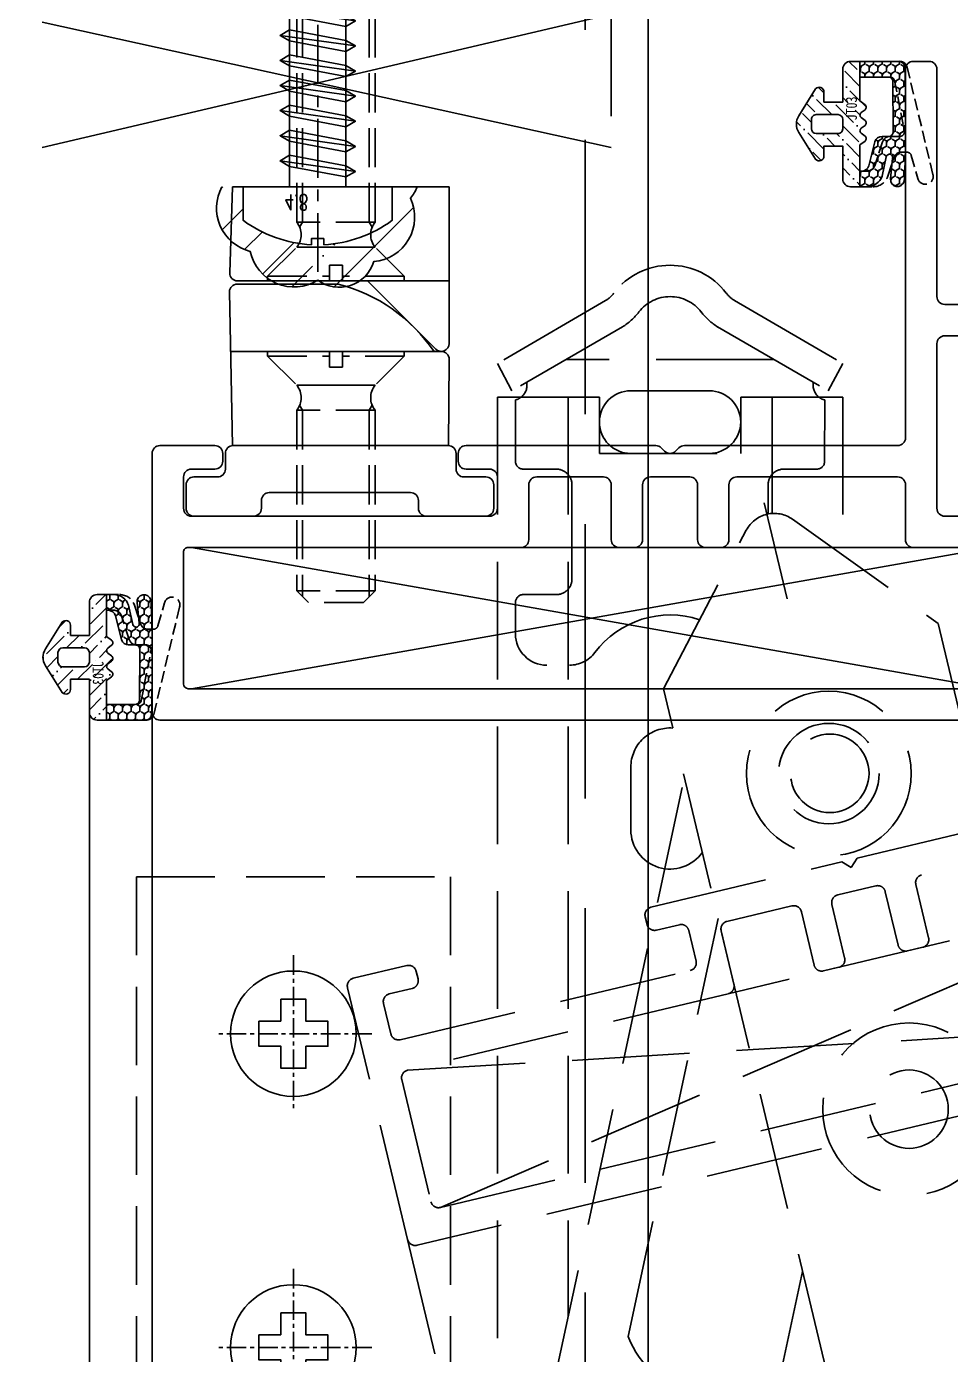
# Model space of a CAD drawing. Extents: x 220580 to 2027826, y -309201 to 71987.
# Drawn here: x 344722.7 to 344781.6, y -163018.8 to -162934.1 of the extents above; entities that cross this region are included whole.
import ezdxf
from ezdxf.enums import TextEntityAlignment as Align
from ezdxf.xclip import XClip

# ---------------------------------------------------------------- set-up
doc = ezdxf.new("R2010")
doc.units = 0
doc.linetypes.add('CENTER', pattern=[2, 1.25, -0.25, 0.25, -0.25])
doc.linetypes.add('ZN-DASH', pattern=[0.35, 0.25, -0.1])
for name, color, linetype in [('!ZN1-填充-8', 8, 'Continuous'), ('!ZN1-文字-7', 7, 'Continuous'), ('!ZN3-不锈钢板幕墙-7', 7, 'Continuous'), ('!ZN4-辅助材料-1', 1, 'Continuous'), ('!ZN4-配件-11', 11, 'Continuous'), ('!ZN5-钢材投影-40', 40, 'Continuous'), ('!ZN5-铝材投影-112', 112, 'Continuous'), ('!ZN5-铝材断面-6', 6, 'Continuous'), ('!ZN6-虚线-8', 8, 'ZN-DASH'), ('C18', 4, 'CENTER'), ('DIM', 173, 'Continuous'), ('L18', 6, 'Continuous')]:
    doc.layers.add(name, color=color, linetype=linetype)
doc.styles.add('DHTEXT-1', font='ROMANS.shx', dxfattribs={"width": 0.7, "bigfont": 'CHINESE.shx'})
doc.styles.add('黑体', font='simhei.ttf', dxfattribs={"height": 12})
doc.dimstyles.new('ZN200', dxfattribs={"dimscale": 200, "dimtxt": 2.5, "dimasz": 1.5, "dimexe": 1, "dimexo": 2, "dimgap": 0.9, "dimtad": 1, "dimdec": 0, "dimdsep": 46, "dimtxsty": 'DHTEXT-1', "dimblk": 'ARCHTICK', "dimcen": 2.5, "dimclrd": 173, "dimclre": 173, "dimclrt": 7, "dimazin": 2, "dimtfac": 1, "dimtdec": 0, "dimtix": 1, "dimtmove": 2, "dimatfit": 3, "dimfxl": 0, "dimtolj": 1, "dimtzin": 0, "dimarcsym": 0})

# ---------------------------------------------------------------- blocks, each defined once
blk = doc.blocks.new('JT03')
at = {"layer": '!ZN1-填充-8', "ltscale": 15}
h = blk.add_hatch(dxfattribs=at)
h.set_pattern_fill('ANSI36', color=256, scale=0.4, style=0)
h.set_pattern_definition([(45, (34118.90511561088, 42239.53565028665), (0.3367596045400935, 1.234785216647009), [1.5875, -0.3175, 0, -0.3175])])
edge = h.paths.add_edge_path(flags=16)
edge.add_line((0.2999951756937662, -2.999954370156047), (-0.300004824239295, -2.999954370156047))
edge.add_arc((-0.3000048242422053, -2.699954370156047), 0.2999999999999998, 179.9999999994442, 270.0000000005558, ccw=False)
edge.add_line((-0.6000048242422054, -2.699954370153137), (-0.6000048242422054, -1.299954370129853))
edge.add_arc((-0.300004824239295, -1.299954370129853), 0.3000000000029104, 90, 180, ccw=False)
edge.add_line((-0.300004824239295, -0.9999543701269431), (0.2999951756937662, -0.9999543701269431))
edge.add_arc((0.2999951756937662, -1.299954370129853), 0.3000000000029104, 0, 90, ccw=False)
edge.add_line((0.5999951756966766, -1.299954370129853), (0.5999951756966766, -2.699954370153137))
edge.add_arc((0.2999951756937662, -2.699954370153137), 0.3000000000029104, -90, 0, ccw=False)
edge = h.paths.add_edge_path()
edge.add_line((1.399995175699587, -2.999264446921643), (1.399995175699587, -1.799954370151681))
edge.add_line((1.399995175699587, -1.799954370151681), (2.04434166498686, -1.799954370129853))
edge.add_arc((2.044341664987047, -1.499954370126448), 0.3000000000034055, 269.9999999999642, 408.5979371994025)
edge.add_line((2.242743326256459, -1.274928192076914), (0.5323052098465269, -0.1996644949467736))
edge.add_arc((8.712875198464916e-05, -1.046271791250547), 0.9999999999993707, 57.84455550804667, 122.1554454890828)
edge.add_line((-0.5321309670762275, -0.1996645042090677), (-2.242569000045478, -1.274928192076914))
edge.add_arc((-2.044167338776066, -1.499954370126448), 0.3000000000034055, 131.4020628005975, 270.0000000000358)
edge.add_line((-2.044167338775878, -1.799954370129853), (-1.400004824245116, -1.799954370151681))
edge.add_line((-1.400004824245116, -1.799954370151681), (-1.400004824245116, -2.999451563887305))
edge.add_line((-1.400004824245116, -2.999451563887305), (-3.500004824260941, -2.999451563861385))
edge.add_arc((-3.500004824271855, -3.499451563863204), 0.500000000001819, 89.99999999874936, 180)
edge.add_line((-4.000004824273674, -3.499451563863204), (-4.000004824275493, -4.099444401094388))
edge.add_line((-4.000004824275493, -4.099444401094388), (-1.325334727973313, -4.099436824434179))
edge.add_line((-1.325334727973313, -4.099436824434179), (-1.085334727982627, -4.419436824441163))
edge.add_arc((-0.9253347279818627, -4.29943682442422), 0.2000000000107775, 216.8698976495959, 323.1301023530095)
edge.add_line((-0.7653347279756417, -4.419436824433888), (-0.5853347279826266, -4.179436824428649))
edge.add_arc((-0.4253347279791342, -4.29943682443718), 0.2000000000079126, 36.86989764719891, 143.1301023528011, ccw=False)
edge.add_line((-0.2653347279756417, -4.179436824428649), (-0.08533472798262665, -4.419436824441163))
edge.add_arc((0.07466527201813733, -4.29943682442422), 0.2000000000107775, 216.8698976495959, 323.1301023530095)
edge.add_line((0.2346652720243583, -4.419436824433888), (0.4146652720319253, -4.179436824435925))
edge.add_arc((0.5746652720299608, -4.299436824428994), 0.1999999999942702, 36.86989764719891, 143.1301023554066, ccw=False)
edge.add_line((0.7346652720225393, -4.179436824428649), (0.9146652720319253, -4.419436824426612))
edge.add_arc((1.07466527203087, -4.299436824431496), 0.1999999999962256, 216.869897644906, 323.1301023524884)
edge.add_line((1.234665272024358, -4.419436824433888), (1.474665272029597, -4.099436824434179))
edge.add_line((1.474665272029597, -4.099436824434179), (4.000017958420358, -4.099436366741884))
edge.add_line((4.000017958420358, -4.099436366741884), (4.000038966527427, -3.500201293729333))
edge.add_arc((3.500038966833257, -3.50018376462674), 0.5000000000014394, 359.9979913128051, 449.9635298762817)
edge.add_line((3.500357228680514, -3.000183865915915), (1.399995175699587, -2.999264446921643))
at = {"layer": '!ZN1-填充-8', "ltscale": 20}
h = blk.add_hatch(dxfattribs=at)
h.set_pattern_fill('HONEY', color=256, scale=0.2, style=0)
h.set_pattern_definition([(0, (0, 0), (0.4762500000000001, 0.274963), [0.3175, -0.635]), (120, (0, 0), (-0.4762499431007806, 0.2749630985523391), [0.3174999999999999, -0.6349999999999999]), (59.99999999999999, (0, 0), (5.689921946938626e-08, 0.5499260985523389), [-0.635, 0.3175])])
edge = h.paths.add_edge_path()
edge.add_arc((-0.5963505353627268, 44.97626796424624), 51.98203045442362, 266.615067057962, 270.6573202624171, ccw=False)
edge.add_arc((-3.54432294529569, -6.485604109923442), 0.4462571278293612, 83.50559456254439, 254.2346151704494, ccw=False)
edge.add_line((-3.493848498522766, -6.042210656699922), (-2.174927118764799, -6.178575695668769))
edge.add_arc((-2.130285758898594, -5.977485442805289), 0.2059857781678201, 257.4835097219211, 437.4835097219211)
edge.add_line((-2.08564439903239, -5.776395189941809), (-3.31734290534132, -5.502962263761219))
edge.add_arc((-3.000004824272181, -4.554649792946507), 0.9999999999996739, 180.0000000000398, 251.4979805381106, ccw=False)
edge.add_line((-4.000004824271855, -4.554649792947203), (-4.000004824273674, -4.099444401093933))
edge.add_line((-4.000004824273674, -4.099444401093933), (-3.000004824275493, -4.0994405116694))
edge.add_line((-3.000004824275493, -4.0994405116694), (-3.000004824274129, -4.192701531246712))
edge.add_arc((-2.500004824274428, -4.192701531244685), 0.4999999999997002, 180.0000000002323, 251.7991104477941)
edge.add_line((-2.656179657961729, -4.667685132353654), (-1.132274853538092, -5.042175939679964))
edge.add_arc((-1.288449687225301, -5.517159540788867), 0.4999999999996079, -3.5925040720030665e-11, 71.79911044780181, ccw=False)
edge.add_line((-0.7884496872256932, -5.51715954078918), (-0.7884496872256932, -5.920797158658843))
edge.add_arc((-0.4879443157585776, -5.920885388721941), 0.3005053844195361, 179.9831776381508, 270.3594660694304)
edge.add_line((-0.4860589974741742, -6.221384859004502), (2.781375974409002, -6.201937363889556))
edge.add_arc((2.699924770739973, -5.913206171565373), 0.3000000000001297, 285.7537839569326, 359.9972102712353)
edge.add_line((2.999924770384496, -5.913220778551022), (3.000017959605884, -4.099387676790684))
edge.add_line((3.000017959605884, -4.099387676790684), (4.000017958420358, -4.099436366741884))
edge.add_line((4.000017958420358, -4.099436366741884), (3.999895286850915, -6.51878143435988))
edge.add_arc((3.605436260523599, -6.563283013601247), 0.3969613507711676, -85.63524248337609, 6.436706839375574, ccw=False)
edge.add_arc((0.5239799397639211, 101.7419749174712), 108.745596035836, 269.7234774292143, 271.639696238487, ccw=False)
at = {"layer": '!ZN4-辅助材料-1'}
blk.add_lwpolyline([(1.399995175699587, -2.999264446921643), (1.399995175699587, -1.799954370151681), (2.04434166498686, -1.799954370129853, 0.6911292322205898), (2.242743326256459, -1.274928192076914), (0.5323052098465269, -0.1996644949467736, 0.2882140078519263), (-0.5321309670762275, -0.1996645042090677), (-2.242569000045478, -1.274928192076914, 0.6911292322205898), (-2.044167338775878, -1.799954370129853), (-1.400004824245116, -1.799954370151681), (-1.400004824245116, -2.999451563887305), (-3.500004824260941, -2.999451563861385, 0.4142135623794883), (-4.000004824273674, -3.499451563863204), (-4.000004824275493, -4.099444401094388), (-1.325334727973313, -4.099436824434179), (-1.085334727982627, -4.419436824441163, 0.4999999999732836), (-0.7653347279756417, -4.419436824433888), (-0.5853347279826266, -4.179436824428649, -0.4999999999852208), (-0.2653347279756417, -4.179436824428649), (-0.08533472798262665, -4.419436824441163, 0.4999999999732836), (0.2346652720243583, -4.419436824433888), (0.4146652720319253, -4.179436824435925, -0.4999999999994316), (0.7346652720225393, -4.179436824428649), (0.9146652720319253, -4.419436824426612, 0.499999999996021), (1.234665272024358, -4.419436824433888), (1.474665272029597, -4.099436824434179), (4.000017958420358, -4.099436366741884), (4.000038966527427, -3.500201293729333, 0.4140374081675587), (3.500357228680514, -3.000183865915915)], format="xyb", close=True, dxfattribs=at)
at = {"layer": '!ZN4-辅助材料-1', "color": 1}
blk.add_lwpolyline([(0.2999951756937662, -2.999954370156047), (-0.300004824239295, -2.999954370156047, -0.4142135623787779), (-0.6000048242422054, -2.699954370153137), (-0.6000048242422054, -1.299954370129853, -0.414213562373095), (-0.300004824239295, -0.9999543701269431), (0.2999951756937662, -0.9999543701269431, -0.414213562373095), (0.5999951756966766, -1.299954370129853), (0.5999951756966766, -2.699954370153137, -0.414213562373095)], format="xyb", close=True, dxfattribs=at)
at = {"layer": '!ZN4-辅助材料-1'}
blk.add_lwpolyline([(-4.824270035896916e-06, -7.002341693549397, -0.01763948608011617), (-3.665570504726929, -6.915074077989289, -0.9222001808408384), (-3.493848498522766, -6.042210656699922), (-2.174927118764799, -6.178575695668769, 0.9999999999999999), (-2.08564439903239, -5.776395189941809), (-3.31734290534132, -5.502962263761219, -0.3224996872189054), (-4.000004824271855, -4.554649792947203), (-4.000004824273674, -4.099444401093933), (-3.000004824275493, -4.0994405116694), (-3.000004824274129, -4.192701531246712, 0.3239508864512514), (-2.656179657961729, -4.667685132353654), (-1.132274853538092, -5.042175939679964, -0.3239508864525815), (-0.7884496872256932, -5.51715954078918), (-0.7884496872256932, -5.920797158658843, 0.4161384412140452), (-0.4860589974741742, -6.221384859004502), (2.781375974409002, -6.201937363889556, 0.3357767992092071), (2.999924770384496, -5.913220778551022), (3.000017959605884, -4.099387676790684), (4.000017958420358, -4.099436366741884), (3.999895286850915, -6.51878143435988, -0.4248453687652656), (3.635647293558577, -6.959093078517526, -0.00836127669270023), (-0.0008492064064284932, -7.002354643000899)], format="xyb", dxfattribs=at)
at = {"layer": '!ZN6-虚线-8', "color": 8, "linetype": 'ZN-DASH', "ltscale": 3}
blk.add_lwpolyline([(-4.000004824273674, -4.099444401093933), (-4.000004824271855, -4.928079976642039, 0.3224996872189054), (-3.31734290534132, -5.87639244745651), (-2.132274853538092, -6.266043385860485, -0.3239508864522677), (-1.788449687225693, -6.7410269869697), (-1.788449687225693, -7.082006550920141, -0.3357903441525757), (-2.006998483556799, -7.370737743244263), (-3.477576157872591, -7.785588389264831, 0.9999999999999999), (-3.206072145642338, -8.748025697011599), (3.635647293558577, -7.100073925711513, 0.3357767992093377), (3.999895286850915, -6.618879616813956), (4.000017958420358, -4.099436366741884), (3.000017959605884, -4.099387676790684), (2.999924770384496, -6.013318961005098, -0.335776799209296), (2.781375974409002, -6.302035546343177), (-0.4069984835564355, -6.919376998942425, -0.497240947095468), (-0.7884496872256932, -6.630645806618304), (-0.7884496872256932, -6.01715954078918, 0.3239508864523259), (-1.132274853538092, -5.542175939679964), (-2.656179657961729, -5.041115316048945, -0.3239508864514145), (-3.000004824274129, -4.566131714941548), (-3.000004824275493, -4.0994405116694)], format="xyb", close=True, dxfattribs=at)
at = {"layer": 'Defpoints', "ltscale": 15, "style": '黑体', "width": 0.8}
blk.add_text('JT03', height=0.7000000000000001, dxfattribs=at).set_placement((0.9937921799121787, -3.903452419290261), align=Align.CENTER)
blk = doc.blocks.new('agfagag')
at = {"layer": '!ZN1-填充-8'}
h = blk.add_hatch(dxfattribs=at)
h.set_pattern_fill('ANSI35', color=256, scale=0.5, style=0)
h.set_pattern_definition([(45, (-6042.4205764873, -2512.878509421433), (-2.245064030267288, 2.245064030267288), []), (45, (-6040.175511487301, -2512.878509421433), (-2.245064030267288, 2.245064030267288), [3.96875, -0.79375, 0, -0.79375])])
edge = h.paths.add_edge_path()
edge.add_line((0, 4), (1.723473906848085, 4))
edge.add_arc((-3.400001475358295, -1.178705133497715e-09), 6.500000000115727, 16.450848086118526, 37.97987245723698, ccw=False)
edge.add_arc((-3.400001517769851, -4.933099262416363e-09), 6.500000041854314, 3.528123362120823, 16.450848011986977, ccw=False)
edge.add_line((3.08767915718272, 0.4000000000014552), (2.699998523861723, 0.4000000000014552))
edge.add_line((2.699998523861723, 0.4000000000014552), (2.699998523858085, -0.4000000000014552))
edge.add_line((2.699998523858085, -0.4000000000014552), (3.08767915718272, -0.4000000000014552))
edge.add_arc((-3.403163279956061, 0.001198152604047209), 6.50322962084346, 322.0289494475875, 356.4630547662293, ccw=False)
edge.add_arc((0.9776278297686076, -15.40747009191546), 11.43182663744642, 86.25919732119867, 93.74080267878314)
edge.add_line((0.2317817527000443, -4), (0, -4))
edge.add_line((0, -4), (0, -5.283469881062047))
edge.add_arc((-0.8847731528403529, -3.078339749954466), 2.376009769993717, 291.8623337183548, 308.9643464677101)
edge.add_arc((1.608241268062557, -2.769938477991673), 2.376009769980043, 245.1396822974292, 355.13968219788)
edge.add_arc((3.42926941123369, -1.139857119131193), 1.911176463624298, 286.6136751061881, 396.613675006749)
edge.add_arc((2.946428530638514, 1.256008782533172), 2.376009769999459, 328.0876679155417, 438.0876678147883)
edge.add_arc((1.13410278036099, 2.995464910782175), 2.376009769980591, 14.26300364545761, 118.5101230242918)
edge.add_line((0, 5.083342615689617), (0, 4))
at = {"layer": '!ZN4-辅助材料-1'}
blk.add_lwpolyline([(0, -5.283469881062047, 0.07476042426448741), (0.6093489269660495, -4.925776254342054, 0.52056705), (3.975707419427636, -2.971250298738596, 0.52056705), (4.96332326396805, 0, 0.5205670500000817), (3.436872093549027, 3.580850183301663, 0.4890680533235596), (0, 5.083342615689617, 0.4890680533235596)], format="xyb", dxfattribs=at)
blk = doc.blocks.new('g1')
at = {"layer": '!ZN4-辅助材料-1', "linetype": 'ZN-DASH', "ltscale": 30}
for points in [[(9.000000000006366, -39.77683105414326), (9.00000000000091, -52.35889894354477, -0.6267890062732794), (-8.999999999996362, -52.35889894354113), (-8.99999999999909, -2.190592333419772)], [(5.000000000008185, -31.42433356066977), (5.000000000006366, -37.81662479036095, -0.5366750419288487), (-4.999999999991815, -37.81662479036095), (-4.999999999996362, -10.54308982693328)]]:
    blk.add_lwpolyline(points, format="xyb", dxfattribs=at)
for centre in [(0, 0), (-9.094947017729282e-13, -48.00000000000364)]:
    blk.add_circle(centre, 2.5, dxfattribs=at)
blk = doc.blocks.new('g4')
at = {"layer": '!ZN4-辅助材料-1', "linetype": 'ZN-DASH', "ltscale": 30}
blk.add_lwpolyline([(-54.66778628298562, 190.1994255855607), (-49.38326437486103, 200.3203973724412, -0.4557262555327023), (-46.44696974374529, 201.0215098077642), (-37.15995785961059, 194.3798494752737), (9.766250060383754, -2.149502211719664, -0.6267890062731079), (-7.741578362976725, -6.329926101450837)], format="xyb", close=True, dxfattribs=at)
for centre, radius in [((-44.12669661366817, 184.8048555800597), 5.249999999999999), ((-44.12669661366817, 184.8048555800597), 3.200000000000727), ((-39.01728963734786, 163.4063986181427), 5.499999999999999), ((-39.0172896373515, 163.4063986181463), 2.5)]:
    blk.add_circle(centre, radius, dxfattribs=at)
blk = doc.blocks.new('g 5')
at = {"layer": '!ZN4-辅助材料-1', "linetype": 'ZN-DASH', "ltscale": 30}
for p, q in [((-1.609945747379243, 7.743810965286684), (-8.497306697685417, 3.736348861784791)), ((6.612786627880268, 7.743341050001618), (13.49900454477392, 3.736759979070484)), ((-0.540435227449052, 6.06347929540425), (-7.581445287061797, 1.99699977246928)), ((5.526066536625876, 6.069961286488251), (12.58392263681526, 1.997030864575208)), ((-8.497306697685417, 3.736348861784791), (-7.581431999802589, 1.997007446418138)), ((9.112539080921124, 3.999998986295395), (-4.110039583491016, 3.999998986295395)), ((13.49900454477392, 3.736759979070484), (12.583678618048, 1.996602085353516)), ((5, 2), (0, 2)), ((-1.998769566427654, 1.596602085355698), (-8.498769566427654, 1.596602085355698)), ((-8.498769566427654, 1.596602085355698), (-8.498769566427654, -354.4033979146443)), ((-8.498769566427654, 1.596602085355698), (-3.998769566427654, 1.59660208535206)), ((-7.348769566426199, 1.409047823079163), (-7.348769566426199, -2.500145513764437)), ((-3.998769566427654, 1.596602085355698), (-3.998769566427654, -57.06025065932408)), ((-1.998769566427654, 1.59660208535206), (-3.998769566427654, 1.59660208535206)), ((-1.998769566427654, 1.59660208535206), (-1.998769566427654, -2)), ((13.50123043357235, 1.596602085355698), (7.001230433572346, 1.596602085355698)), ((8.974683968350291, 1.59660208535206), (7.001230433572346, 1.596602085355698)), ((7.001230433572346, 1.59660208535206), (7.001230433572346, -2)), ((13.50123043357235, 1.596602085355698), (9.001230433572346, 1.596602085355698)), ((9.001230433572346, -5.825394519335532), (9.001230433572346, 1.596602085355698)), ((12.35123043357089, 1.409047823079163), (12.34824136968018, -2.500145513764437)), ((13.50123043357235, 1.596602085355698), (13.50123043357235, -8.486956912180176)), ((-1.998769566427654, -2), (7.001230433572346, -2)), ((-4.751758630322001, -3.000145513764437), (-6.848769566426199, -3.000145513764437)), ((11.84824136968018, -3.000145513764437), (9.748241369677999, -3.000145513764437)), ((-3.751758630322001, -4.000145513764437), (-3.751758630322001, -10.00014551376444)), ((8.748241369677999, -4.000145513764437), (8.748241369677999, -5.858280915821524)), ((8.49601059051929, -5.157453888485179), (9.956033842190664, -11.27210571776595)), ((-4.751758630322001, -11.00014551376444), (-6.851758630320546, -11.00014551376444)), ((-7.348769566426199, -11.50014551376444), (-7.348769566426199, -13.50014730065595)), ((0.001230433572345646, -22.00339791464648), (0.001230433572345646, -26.00339791464648))]:
    blk.add_line(p, q, dxfattribs=at)
for centre, radius, start, end in [((2.501230433572346, 5.499998986295395), 4.5, 37.32162539998966, 142.6734514722733), ((-2.667521499959548, 9.441318999895884), 2, 301.9235930410838, 322.6734514722733), ((2.501230433572346, 5.499998986295395), 2.5, 37.32501454822278, 142.5379768224482), ((7.670321005101869, 9.440874861444172), 2, 217.3216253999897, 238.0778034854755), ((-2.594184212859545, 9.394677756008605), 3.913408754399042, 301.6546439531237, 322.6519497398873), ((7.66064875997472, 9.45352937484131), 4, 217.4620231772833, 238.0085328891623), ((-7.579261935938121, 2.343199674469361), 0.9621675601828258, 309.1084110537541, 11.92213136454687), ((12.58172280308281, 2.343199674469361), 0.9621675601828258, 168.1262212465809, 230.8915889462459), ((0, 0), 2, 90, 270), ((5, 0), 2, 270, 90), ((-7.579261935938121, 2.343199674469361), 0.9621675601828258, 283.8602972041109, 308.5845499750925), ((12.58172280308281, 2.343199674469361), 0.9621675601828258, 231.4305543056824, 256.1397027958891), ((-6.848769566426199, -2.500145513764437), 0.5, 180, 270), ((11.84824136968018, -2.500145513764437), 0.5, 270, 0), ((-4.751758630322001, -4.000145513764437), 1, 43.59139508105265, 90), ((-4.751758630322001, -4.000145513764437), 1, 0, 41.15003251430382), ((9.748241369677999, -4.000145513764437), 1, 138.5677291617979, 180), ((9.748241369677999, -4.000145513764437), 1, 90, 138.3321151038761), ((-4.751758630322001, -10.00014551376444), 1, 318.8499674856962, 0), ((-6.848769566426199, -11.50014551376444), 0.5, 90, 180), ((-4.751758630322001, -10.00014551376444), 1, 270, 318.633044528768), ((2.501230433572346, -18.30014730066614), 6, 71.7555800780871, 143.1301023540075), ((-5.348769566426199, -13.50014730065595), 2, 180, 270), ((-3.898769566421834, -13.50014730065595), 2, 270, 323.1301023540075), ((2.501230433572346, -22.00339791464648), 2.499999999999596, 86.1334599505933, 180), ((2.501230433572346, -26.00339791464648), 2.5, 180, 325.4114885679139)]:
    blk.add_arc(centre, radius, start, end, dxfattribs=at)
blk = doc.blocks.new('滑撑')
at = {"layer": '!ZN4-辅助材料-1', "linetype": 'ZN-DASH', "ltscale": 20}
for name, p in [('g 5', (-2.501230433572346, -9.999998986295395)), ('g4', (54.24117739382564, -217.2158247415982))]:
    blk.add_blockref(name, p, dxfattribs=at)
at = {"layer": '!ZN4-辅助材料-1', "linetype": 'ZN-DASH', "ltscale": 20, "rotation": 347.8396271349503}
blk.add_blockref('g1', (10.17610862883521, -32.39625399957185), dxfattribs=at)
blk = doc.blocks.new('LDMM4')
at = {"layer": 'C18'}
for p, q in [((0, 4.999999999999773), (0, -4.999999999999773)), ((4.999999999999829, 0), (-4.999999999999829, 0))]:
    blk.add_line(p, q, dxfattribs=at)
at = {"layer": 'L18'}
blk.add_lwpolyline([(-0.8000000000001251, 0.7999999999999545), (-0.8000000000001819, 2.199999999999591), (0.7999999999999545, 2.199999999999818), (0.7999999999998977, 0.7999999999999545), (2.199999999999875, 0.7999999999999545), (2.199999999999875, -0.7999999999997272), (0.799999999999784, -0.7999999999997272), (0.7999999999997272, -2.199999999999818), (-0.7999999999999545, -2.200000000000045), (-0.8000000000000114, -0.7999999999999545), (-2.199999999999875, -0.8000000000001819), (-2.199999999999875, 0.7999999999999545)], close=True, dxfattribs=at)
blk.add_circle((0, 0), 3.999999999999858, dxfattribs=at)
blk = doc.blocks.new('防脱落块')
at = {"layer": '!ZN4-辅助材料-1', "linetype": 'ZN-DASH', "ltscale": 20}
blk.add_lwpolyline([(-10, 0), (10, 0), (10, -40), (-10, -40)], close=True, dxfattribs=at)
for p in [(0, -10), (0, -30)]:
    blk.add_blockref('LDMM4', p, dxfattribs=at)
blk = doc.blocks.new('20201207132729修')
at = {"layer": '!ZN1-填充-8', "linetype": 'ZN-DASH', "ltscale": 30}
for p, q in [((-45.7084361405432, -38.93008683352309), (1.806854713737266, -18.33160603331271)), ((-3.056430187774822, -19.49283812661815), (-27.37285732499731, -25.29899922106051)), ((-47.79865390816121, -30.17617401216921), (3.897072481355281, -27.08551885467386)), ((-47.79170896297728, -40.96968835033113), (29.42426844891452, -364.3531870218067))]:
    blk.add_line(p, q, dxfattribs=at)
for points in [[(9.22485021877219, -27.86960072200236), (-47.18925726359885, -41.33989363108776, -0.414213562373095), (-47.79170896297728, -40.96968835031657), (-51.62377487028425, -24.92084817782961, -0.414213562373095), (-51.25356958953489, -24.31839647845118), (-47.8492701590003, -23.50553401326397, -0.414213562373095), (-47.24681845960731, -23.8757392940206), (-47.13069525029277, -24.36206778409905, -0.414213562373095), (-47.50090053107124, -24.96451948348476), (-48.95988600129203, -25.31288911142838, 0.414213562373095), (-49.33009128205595, -25.91534081081409), (-48.8655984447978, -27.86065477111333, 0.414213562373095), (-48.26314674540481, -28.23086005187724), (-29.78266412254015, -23.81817809800486, 0.4142135623730951), (-29.41245884179079, -23.21572639861188), (-29.87695167904894, -21.27041243831263, 0.414213562373095), (-30.47940337842738, -20.90020715754872), (-31.93838884866273, -21.24857678549233, -0.414213562373095), (-32.54084054804116, -20.87837150472842), (-32.6569637573557, -20.39204301464997, -0.414213562373095), (-32.28675847659179, -19.78959131525698), (-20.12655911360343, -16.88603660948502), (-19.52607648109552, -17.25671205461185), (-19.15389412899094, -16.65378827960012), (-5.538716003997251, -13.40282064866551)], [(-5.074196051748004, -15.34812813457756), (-15.04193753599247, -17.72817815091184, 0.414213562373095), (-15.41214281675639, -18.33062985029756), (-14.59928035156918, -21.73492928082487, -0.4142135623730951), (-14.96948563231854, -22.33738098021058), (-15.94214261247544, -22.56962739883966, -0.4142135623730951), (-16.54459431186842, -22.19942211807574), (-17.35745677705563, -18.79512268754843, 0.4142135623730951), (-17.95990847644862, -18.42491740678452), (-20.39151000291167, -19.00552368173157, 0.4142135623730951), (-20.76171528367558, -19.60797538111728), (-19.94885281848838, -23.01227481165188, -0.4142135623730951), (-20.31905809925229, -23.61472651104486), (-21.29171507939463, -23.84697292966666, -0.4142135623730951), (-21.89416677878762, -23.47676764890275), (-22.70702924397483, -20.07246821836816, 0.4142135623730951), (-23.30948094336782, -19.70226293760425), (-27.44530922867125, -20.6897963917545, 0.414213562373095), (-27.81551450943516, -21.29224809114021), (-27.00265204424795, -24.6965475216748, -0.4142135623730951), (-27.37285732499731, -25.29899922106051), (-47.79865390816121, -30.17617401217649, 0.414213562373095), (-48.16885918892513, -30.7786257115622), (-46.31088783992163, -38.55988155277373, 0.414213562373095), (-45.7084361405432, -38.93008683353764), (3.897072481355281, -27.08551885468114, 0.4142135623726375)]]:
    blk.add_lwpolyline(points, format="xyb", dxfattribs=at)
blk = doc.blocks.new('20210716093713')
at = {"layer": '!ZN1-填充-8', "linetype": 'ZN-DASH', "ltscale": 10}
for p, q in [((-2.753878308321873, 24.49999999999636), (-2.003878308321873, 25.24999999999636)), ((-2.379600427775586, 7.997766567008512), (-2.378878308314597, 24.87499999999272)), ((1.496121691685403, 25.24999999999272), (-2.003878308321873, 25.25)), ((2.246121691685403, 24.49999999999636), (1.496121691685403, 25.24999999999272)), ((1.870399572224414, 7.997766567008512), (1.871121691685403, 24.87499999999272)), ((-2.754600427775586, 7.997766567008512), (-2.753878308321873, 24.5)), ((2.246121691685403, 24.49999999999272), (-2.753878308321873, 24.5)), ((2.245399572224414, 7.997766567008512), (2.246121691685403, 24.5)), ((2.245399572224414, 7.997766567008512), (-2.754600427775586, 7.997766567008512)), ((-2.564539020961092, 7.67744352732916), (-2.379600427775586, 7.997766567008512)), ((2.055338165409921, 7.67744352732916), (1.870399572224414, 7.997766567008512)), ((-4.603655392071232, 4.544303797185421), (-2.751985852359212, 6.400127044515102)), ((-0.2521129013111931, 6.400127044515102), (-2.752112901311193, 6.400127044515102)), ((-0.2521129013111931, 6.400127044515102), (2.247887098688807, 6.400127044515102)), ((4.103583297059231, 4.544303797185421), (2.24776004972955, 6.400127044515102)), ((-0.6705262523537385, 4.25), (-0.6705262523537385, 5.25)), ((-0.6705262523537385, 5.25), (-0.2541897551200236, 5.25)), ((0.1663004497240763, 5.25), (-0.2500360475023626, 5.25)), ((0.1663004497240763, 4.25), (0.1663004497240763, 5.25)), ((-4.603655392071232, 4.544303797185421), (-0.6705262523537385, 4.544303797185421)), ((-4.603655392071232, 4.544303797185421), (-4.603655392071232, 4.25)), ((-4.603655392071232, 4.25), (-0.6705262523537385, 4.25)), ((4.103583297059231, 4.544303797185421), (0.1663004497240763, 4.544303797185421)), ((4.103583297059231, 4.25), (0.1663004497240763, 4.25)), ((4.103583297059231, 4.544303797185421), (4.103583297059231, 4.25)), ((-4.603655392073051, -0.249999999996362), (-0.6705262523555575, -0.249999999996362)), ((-4.603655392073051, -0.544303797181783), (-4.603655392073051, -0.249999999996362)), ((-4.603655392073051, -0.544303797181783), (-0.6705262523555575, -0.544303797181783)), ((-4.603655392073051, -0.544303797181783), (-2.751985852361031, -2.400127044511464)), ((-0.6705262523555575, -0.249999999996362), (-0.6705262523555575, -1.249999999996362)), ((0.1663004497222573, -0.249999999996362), (0.1663004497222573, -1.249999999996362)), ((4.103583297057412, -0.249999999996362), (0.1663004497222573, -0.249999999996362)), ((4.103583297057412, -0.544303797181783), (0.1663004497222573, -0.544303797181783)), ((4.103583297057412, -0.544303797181783), (2.247760049727731, -2.400127044511464)), ((4.103583297057412, -0.544303797181783), (4.103583297057412, -0.249999999996362)), ((-0.6705262523555575, -1.249999999996362), (-0.2541897551218426, -1.249999999996362)), ((0.1663004497222573, -1.249999999996362), (-0.2500360475041816, -1.249999999996362)), ((-0.2521129013130121, -2.400127044511464), (-2.752112901313012, -2.400127044511464)), ((-0.2521129013130121, -2.400127044511464), (2.247887098686988, -2.400127044511464)), ((-2.754600427777405, -3.997766567004874), (-2.753878308323692, -15.5)), ((2.245399572222595, -3.997766567004874), (-2.754600427777405, -3.997766567004874)), ((-2.564539020962911, -3.677443527325522), (-2.379600427777405, -3.997766567004874)), ((-2.379600427777405, -3.997766567004874), (-2.378878308316416, -15.87499999999272)), ((2.055338165408102, -3.677443527325522), (1.870399572222595, -3.997766567004874)), ((1.870399572222595, -3.997766567004874), (1.871121691683584, -15.87499999999272)), ((2.245399572222595, -3.997766567004874), (2.246121691683584, -15.5)), ((2.246121691683584, -15.49999999999272), (-2.753878308323692, -15.5)), ((-2.753878308323692, -15.49999999999636), (-2.003878308323692, -16.24999999999636)), ((2.246121691683584, -15.49999999999636), (1.496121691683584, -16.24999999999272)), ((1.496121691683584, -16.24999999999272), (-2.003878308323692, -16.25))]:
    blk.add_line(p, q, dxfattribs=at)
for centre, start, end in [((-3.737931766954716, 7.197766567009239), 320.8695435615312, 39.13045643846879), ((3.228730911403545, 7.197766567009239), 140.8695435615312, 219.1304564384688), ((-3.737931766956535, -3.197766567005601), 320.8695435615312, 39.13045643846879), ((3.228730911401726, -3.197766567005601), 140.8695435615312, 219.1304564384688)]:
    blk.add_arc(centre, 1.267651577765223, start, end, dxfattribs=at)
at = {"layer": '!ZN1-文字-7', "ltscale": 30}
for p, q in [((-7.021589643871266, 4.766657415115333), (-6.838811557707231, 10.25)), ((-6.838811557707231, 10.25), (6.961188442292041, 10.25)), ((6.961188442292041, 10.25), (6.961188442292041, 0.2571067811841203)), ((6.961188442292041, 4.25), (-6.521867190382181, 4.25)), ((6.107635051699617, -0.09644660940830363), (1.761188442289495, 4.25)), ((-6.838811557707231, -6.25), (-7.038811557707959, 3.549999999999272)), ((-6.538811557707959, 4.049999999999272), (-0.1139508416381432, 4.049999999999272)), ((-6.961260537300404, -0.25), (6.461188442292041, -0.25)), ((6.961188442292041, -0.75), (6.91118844229095, -6.25)), ((6.91118844229095, -6.25), (-6.838811557707231, -6.25))]:
    blk.add_line(p, q, dxfattribs=at)
for centre, radius, start, end in [((-6.521867190382181, 4.75), 0.5, 178.0908475671165, 270), ((-6.538811557707959, 3.549999999999272), 0.5, 90, 180), ((-2.721877030207907, -6.144779301892413), 10.52306058232619, 34.06805771996413, 75.65088216940207), ((6.461188442292041, 0.2571067811877583), 0.5, 225.0000000004422, 359.9999999995831), ((6.461188442292041, -0.75), 0.5, 0, 90)]:
    blk.add_arc(centre, radius, start, end, dxfattribs=at)
at = {"layer": '!ZN3-不锈钢板幕墙-7'}
blk.add_lwpolyline([(7.900000000006912, -8.250000000007276), (9.300000000001091, -8.250000000007276, -0.4142135623730784), (9.800000000001091, -8.750000000007276), (9.800000000001091, -10.25000000000728, -0.414213562373095), (9.300000000001091, -10.75000000000728), (5.500000000005457, -10.75000000000728, -0.414213562373095), (5.000000000005457, -10.25000000000728), (5.000000000005457, -9.750000000007276, 0.4142135623731091), (4.500000000005457, -9.250000000007276), (-4.499999999994543, -9.250000000007276, 0.414213562373095), (-4.999999999994543, -9.750000000007276), (-4.999999999994543, -10.25000000000728, -0.414213562373095), (-5.499999999994543, -10.75000000000728), (-9.299999999997453, -10.75000000000728, -0.414213562373095), (-9.799999999997453, -10.25000000000728), (-9.799999999997453, -8.750000000007276, -0.4142135623731616), (-9.299999999997453, -8.250000000007276), (-7.799999999997453, -8.250000000007276, 0.414213562373095), (-7.299999999997453, -7.750000000007276), (-7.299999999997453, -6.750000000007276, -0.414213562373095), (-6.799999999997453, -6.250000000007276), (6.900000000006912, -6.250000000007276, -0.414213562373095), (7.400000000006912, -6.750000000007276), (7.400000000006912, -7.750000000007276, 0.414213562373095)], format="xyb", close=True, dxfattribs=at)
blk = doc.blocks.new('中间锁块')
at = {"layer": '!ZN1-文字-7', "ltscale": 30}
blk.add_blockref('20210716093713', (-1.818989403545856e-12, 0), dxfattribs=at)
blk = doc.blocks.new('20250828095149', base_point=(-112732.7450166754, -32047.51196832285))
at = {"layer": '!ZN1-填充-8', "ltscale": 15}
for p, q in [((-112761.8450433724, -31998.51196684768), (-112710.8450406641, -32007.51196684768)), ((-112761.8450433724, -32007.51196684768), (-112710.8450406641, -31998.51196684768)), ((-112715.8450406649, -32007.51196684768), (-112740.8450433724, -32007.51196684768))]:
    blk.add_line(p, q, dxfattribs=at)
at = {"layer": '!ZN5-铝材断面-6'}
for points in [[(-112730.4308352485, -32014.01196684769), (-112716.8450685421, -32014.01196684769, -0.4142135623769576), (-112716.3450685421, -32014.5119668477), (-112716.3450685424, -32038.01199272434, 0.4142135623814862), (-112715.8450685424, -32038.51199272434), (-112714.8450406647, -32038.51199272434, 0.4142135623519174), (-112714.3450406647, -32038.01199272436), (-112714.3450406646, -32023.51194120114, -0.4142135623814862), (-112713.8450406646, -32023.01194120114), (-112710.8450406647, -32023.01194120114, -0.4142135623814862), (-112710.3450406647, -32023.51194120114), (-112710.3450406647, -32061.01196705156, 0.4142135623814862), (-112709.8450406647, -32061.51196705156), (-112708.8450406647, -32061.51196705156, 0.4142135623814862), (-112708.3450406647, -32061.01196705156), (-112708.3450406647, -31998.51196684768, -0.414213562370964), (-112707.3450406647, -31997.51196684768), (-112705.845041355, -31997.51196684768, 0.4142135623814862), (-112705.345041355, -31997.01196684768, 0.4142135623814862), (-112705.845041355, -31996.51196684768), (-112763.8450433724, -31996.51196684768, 0.4142135623814862), (-112764.3450433724, -31997.01196684768), (-112764.3450433724, -32013.51196684768, 0.4142135623814862), (-112763.8450433724, -32014.01196684768), (-112760.3450433724, -32014.01196684768, 0.4142135623814862), (-112759.8450433724, -32013.51196684768), (-112759.8450433724, -32013.01196684768, 0.4142135623814862), (-112760.3450433724, -32012.51196684768), (-112761.8450433724, -32012.51196684768, -0.4142135623814862), (-112762.3450433724, -32012.01196684768), (-112762.3450433724, -32010.01196684768, -0.4142135623814862), (-112761.8450433724, -32009.51196684768), (-112742.8450433724, -32009.51196684768, -0.4142135623814862), (-112742.3450433724, -32010.01196684768), (-112742.3450433724, -32012.01196684768, -0.4142135623814862), (-112742.8450433724, -32012.51196684768), (-112744.3450433724, -32012.51196684768, 0.4142135623814862), (-112744.8450433724, -32013.01196684768), (-112744.8450433724, -32013.51196684768, 0.4142135623814862), (-112744.3450433724, -32014.01196684768), (-112732.2592623714, -32014.01196684769, 0.1989123673731792), (-112731.9057089808, -32013.86552023829), (-112731.6986022005, -32013.65841345803, -0.4142135623791227), (-112730.9914954193, -32013.65841345803), (-112730.7843886391, -32013.86552023829, 0.1989123673731791)], [(-112735.5950406649, -32012.01196684768), (-112739.8450433724, -32012.01196684768, -0.4142135623733614), (-112740.3450433724, -32011.51196684768), (-112740.3450433724, -32008.01196684768, 0.4142135623733614), (-112740.8450433724, -32007.51196684768), (-112762.0450433724, -32007.51196684768, -0.4142135623735391), (-112762.3450433724, -32007.21196684768), (-112762.3450433724, -31998.81196684769, -0.4142135623735391), (-112762.0450433724, -31998.51196684768), (-112710.6450406641, -31998.51196684768, -0.4142135623735391), (-112710.3450406641, -31998.81196684768), (-112710.3450406641, -32007.21196684767, -0.414213562373539), (-112710.6450406641, -32007.51196684768), (-112715.8450406649, -32007.51196684768, 0.4142135623733614), (-112716.3450406649, -32008.01196684768), (-112716.3450406649, -32011.51196684769, -0.4142135623733614), (-112716.8450406649, -32012.01196684769), (-112727.0950406649, -32012.01196684769, -0.4142135623733614), (-112727.5950406649, -32011.51196684769), (-112727.5950406649, -32008.01196684768, 0.4142135623733614), (-112728.0950406649, -32007.51196684768), (-112729.0950406649, -32007.51196684768, 0.4142135623733614), (-112729.5950406649, -32008.01196684768), (-112729.5950406649, -32011.51196684769, -0.4142135623733614), (-112730.0950406649, -32012.01196684769), (-112732.5950406649, -32012.01196684768, -0.4142135623733614), (-112733.0950406649, -32011.51196684768), (-112733.0950406649, -32008.01196684768, 0.4142135623733614), (-112733.5950406649, -32007.51196684768), (-112734.5950406649, -32007.51196684768, 0.4142135623733614), (-112735.0950406649, -32008.01196684768), (-112735.0950406649, -32011.51196684768, -0.4142135623733614)], [(-112710.3450406641, -32010.01196684769), (-112710.3450406641, -32020.51194120098, -0.4142135623729509), (-112710.8450406641, -32021.01194120098), (-112713.8450406649, -32021.01194120098, -0.414213562373671), (-112714.3450406649, -32020.51194120098), (-112714.3450406649, -32010.01196684769, -0.414213562373095), (-112713.8450406649, -32009.51196684769), (-112710.8450406641, -32009.51196684769, -0.4142135623726824)]]:
    blk.add_lwpolyline(points, format="xyb", close=True, dxfattribs=at)
blk = doc.blocks.new('*U274')
at = {"linetype": 'ByBlock', "ltscale": 10}
for p, q in [((0, 1.789999867445902), (31.37876803610058, 1.790001182417058)), ((0.980701996714231, 2.400000000000388), (1.655298003285623, -2.399999999999794)), ((2.58070199671423, 2.400000071149289), (3.255298003285621, -2.399999928850893)), ((4.180701996714228, 2.40000014229819), (4.85529800328562, -2.399999857701992)), ((5.780701996714227, 2.400000213447091), (6.455298003285619, -2.399999786553091)), ((7.380701996714225, 2.400000284595991), (8.055298003285618, -2.399999715404191)), ((8.980701996714224, 2.400000355744892), (9.655298003285615, -2.39999964425529)), ((10.58070199671422, 2.400000426893793), (11.25529800328562, -2.399999573106389)), ((12.18070199671422, 2.400000498042694), (12.85529800328561, -2.399999501957488)), ((13.78070199671422, 2.400000569191595), (14.45529800328561, -2.399999430808587)), ((15.38070199671422, 2.400000640340496), (16.05529800328561, -2.399999359659686)), ((16.98070199671422, 2.400000711489397), (17.65529800328561, -2.399999288510785)), ((18.58070199671421, 2.400000782638298), (19.25529800328561, -2.399999217361884)), ((20.18070199671422, 2.400000853787199), (20.85529800328561, -2.399999146212983)), ((21.78070199671421, 2.4000009249361), (22.4552980032856, -2.399999075064082)), ((23.38070199671421, 2.400000996085), (24.0552980032856, -2.399999003915182)), ((24.98070199671421, 2.400001067233901), (25.6552980032856, -2.399998932766281)), ((26.58070199671421, 2.400001138382802), (27.2552980032856, -2.39999886161738)), ((28.18070199671421, 2.400001209531703), (28.8552980032856, -2.399998790468479)), ((29.7807019967142, 2.400001280680604), (30.45529800328559, -2.399998719319578)), ((31.37911330780593, -1.789998812574835), (0, -1.790000231097596))]:
    blk.add_line(p, q, dxfattribs=at)
at = {"color": 0, "linetype": 'CENTER', "ltscale": 3}
blk.add_line((-5.424020796972441, 2.968965134506063e-13), (39.8, 2.966515921798418e-13), dxfattribs=at)
at = {"linetype": 'ByBlock', "ltscale": 10}
blk.add_lwpolyline([(-3.299999999999955, 0.4000000000003876), (-3.689993742175107, 0.3999999999999488, -0.1474780726293994), (-2.137196594791703, 4.750000000000297), (0, 4.750000000000293), (0, -4.749999999999703), (-2.137196594791703, -4.749999999999703, -0.1474780726293994), (-3.689993742175107, -0.3999999999993538), (-3.299999999999955, -0.3999999999995669)], format="xyb", close=True, dxfattribs=at)
for points in [[(1.303114339079855, -1.789999999999667), (0.6285183325084631, 1.79000000000026), (0.980701996714231, 2.40000000000016), (1.332885660919771, 1.79000000000026), (2.00748166749139, -1.789999999999667), (1.655298003285623, -2.399999999999794)], [(2.903114339079854, -1.789999928850766), (2.228518332508462, 1.790000071149161), (2.58070199671423, 2.400000071149061), (2.93288566091977, 1.790000071149161), (3.607481667491389, -1.789999928850766), (3.255298003285621, -2.399999928850893)], [(4.503114339079852, -1.789999857701865), (3.82851833250846, 1.790000142298062), (4.180701996714228, 2.400000142297962), (4.532885660919769, 1.790000142298062), (5.207481667491388, -1.789999857701865), (4.85529800328562, -2.399999857701992)], [(6.103114339079851, -1.789999786552964), (5.428518332508459, 1.790000213446963), (5.780701996714227, 2.400000213446863), (6.132885660919768, 1.790000213446963), (6.807481667491387, -1.789999786552964), (6.455298003285619, -2.399999786553091)], [(7.703114339079849, -1.789999715404063), (7.028518332508457, 1.790000284595864), (7.380701996714225, 2.400000284595764), (7.732885660919766, 1.790000284595864), (8.407481667491385, -1.789999715404063), (8.055298003285618, -2.399999715404191)], [(9.303114339079848, -1.789999644255162), (8.628518332508456, 1.790000355744765), (8.980701996714224, 2.400000355744665), (9.332885660919764, 1.790000355744765), (10.00748166749138, -1.789999644255162), (9.655298003285615, -2.39999964425529)], [(10.90311433907985, -1.789999573106261), (10.22851833250846, 1.790000426893666), (10.58070199671422, 2.400000426893566), (10.93288566091976, 1.790000426893666), (11.60748166749138, -1.789999573106261), (11.25529800328562, -2.399999573106389)], [(12.50311433907985, -1.789999501957361), (11.82851833250845, 1.790000498042567), (12.18070199671422, 2.400000498042466), (12.53288566091976, 1.790000498042567), (13.20748166749138, -1.789999501957361), (12.85529800328561, -2.399999501957488)], [(14.10311433907984, -1.78999943080846), (13.42851833250845, 1.790000569191468), (13.78070199671422, 2.400000569191367), (14.13288566091976, 1.790000569191468), (14.80748166749138, -1.78999943080846), (14.45529800328561, -2.399999430808587)], [(15.70311433907984, -1.789999359659559), (15.02851833250845, 1.790000640340368), (15.38070199671422, 2.400000640340268), (15.73288566091976, 1.790000640340368), (16.40748166749137, -1.789999359659559), (16.05529800328561, -2.399999359659686)], [(17.30311433907984, -1.789999288510658), (16.62851833250845, 1.790000711489269), (16.98070199671422, 2.400000711489169), (17.33288566091976, 1.790000711489269), (18.00748166749138, -1.789999288510658), (17.65529800328561, -2.399999288510785)], [(18.90311433907984, -1.789999217361757), (18.22851833250845, 1.79000078263817), (18.58070199671421, 2.40000078263807), (18.93288566091976, 1.79000078263817), (19.60748166749137, -1.789999217361757), (19.25529800328561, -2.399999217361884)], [(20.50311433907984, -1.789999146212856), (19.82851833250845, 1.790000853787071), (20.18070199671422, 2.400000853786971), (20.53288566091976, 1.790000853787071), (21.20748166749138, -1.789999146212856), (20.85529800328561, -2.399999146212983)], [(22.10311433907983, -1.789999075063955), (21.42851833250844, 1.790000924935972), (21.78070199671421, 2.400000924935872), (22.13288566091975, 1.790000924935972), (22.80748166749137, -1.789999075063955), (22.4552980032856, -2.399999075064082)], [(23.70311433907984, -1.789999003915054), (23.02851833250844, 1.790000996084873), (23.38070199671421, 2.400000996084773), (23.73288566091975, 1.790000996084873), (24.40748166749137, -1.789999003915054), (24.0552980032856, -2.399999003915182)], [(25.30311433907983, -1.789998932766153), (24.62851833250844, 1.790001067233774), (24.98070199671421, 2.400001067233674), (25.33288566091975, 1.790001067233774), (26.00748166749137, -1.789998932766153), (25.6552980032856, -2.399998932766281)], [(26.90311433907983, -1.789998861617252), (26.22851833250844, 1.790001138382675), (26.58070199671421, 2.400001138382575), (26.93288566091975, 1.790001138382675), (27.60748166749137, -1.789998861617252), (27.2552980032856, -2.39999886161738)], [(28.50311433907983, -1.789998790468352), (27.82851833250844, 1.790001209531576), (28.18070199671421, 2.400001209531475), (28.53288566091975, 1.790001209531576), (29.20748166749136, -1.789998790468352), (28.8552980032856, -2.399998790468479)], [(30.10311433907983, -1.789998719319451), (29.42851833250844, 1.790001280680477), (29.7807019967142, 2.400001280680376), (30.13288566091974, 1.790001280680477), (30.80748166749136, -1.789998719319451), (30.45529800328559, -2.399998719319578)]]:
    blk.add_lwpolyline(points, close=True, dxfattribs=at)
for points in [[(31.37876803610061, -1.789998373019467, -0.414213562373095), (31.51437409670666, -1.925604433625574), (31.51437409670666, -1.993407463929112), (36.43498771318855, -1.993407463929112), (38, -0.2249860862085828), (38, 0.2249893401696905), (36.43498771318764, 1.993410717890958), (31.51437409670666, 1.993410717891413), (31.51437409670666, 1.925607687586625, -0.3961024401722377), (31.37876803610058, 1.790001182417058)], [(33.28923658521796, -1.993407463929112), (33.15465446581345, -1.026745245996176), (32.70006783590713, -1.308347583106263, -0.5304615897786895), (32.01996537693003, -1.003958735079118), (31.82794170274155, 0.08506163728137572, -0.6513157956771675), (32.39763620375697, 0.4671063739168968), (32.84998178346825, 0.1810643161583467), (33.50829240067856, 0.5673457527031811), (38, -0.2249860862085828, -0.2012259957209903), (36.43498771318764, 1.993410717890958)]]:
    blk.add_lwpolyline(points, format="xyb", dxfattribs=at)
at = {"layer": 'Defpoints', "color": 0, "ltscale": 10, "style": 'DHTEXT-1', "width": 0.7}
blk.add_text('4.8', height=1, rotation=90, dxfattribs=at).set_placement((-0.4943080637851551, -1.360906739295844), align=Align.CENTER)
blk = doc.blocks.new('20250828100248')
at = {"layer": '!ZN1-填充-8'}
h = blk.add_hatch(dxfattribs=at)
h.set_pattern_fill('ANSI37', color=8, angle=-2.544443745170813e-14)
h.set_pattern_definition([(44.99999999999999, (76333.11285659671, -6600.165915530622), (-1.122532015133644, 1.122532015133645), []), (135, (76333.11285659671, -6600.165915530622), (-1.122532015133645, -1.122532015133644), [])])
h.paths.add_polyline_path([(73.56514684423746, 85.25999872894317, -0.393050600715335), (74.0638227770396, 84.79636236529768, 0.9297347899465687), (75.26064501574729, 84.79636236529768, -0.4719103256675048), (75.89060990828148, 85.24245412486925, -0.47709108827861), (76.85723389638588, 84.45999872888933), (76.85723389640043, 79.19999872893823, -0.4142135623762473), (76.05723389639752, 78.39999872894259, -0.5843900103725459), (75.25917855589068, 78.74952498663333, 1.051798918542434), (74.06223389643128, 78.80999872896791), (74.06223389637307, 76.99999872894114), (68.38223389640916, 76.99999872895569, 0.4142135623737848), (68.88223389639461, 77.49999872894841), (68.88223389639461, 78.80999872893881, 0.9598614526833248), (67.6842455330916, 78.85908963801194, -0.3904212358222462), (67.18592189700576, 78.39999872894259, -0.5560169854158727), (66.08723389639636, 79.1999987289455), (66.08723389639636, 84.45999872887478, -0.4770910882800714), (67.05385788452986, 85.24245412486198, -0.4719103256772798), (67.68382277703495, 84.79636236531223, 0.9297347899611976), (68.88064501574263, 84.79636236530496, -0.3930506007188716), (69.37932094854477, 85.25999872894317)])
at = {"layer": '!ZN1-填充-8', "color": 8}
for p, q in [((79.64448308253486, 79.00000000203727), (78.44448308253777, 85.49999872859917)), ((79.64448308253486, 85.49999872859917), (78.44448308253777, 79.00000000203727))]:
    blk.add_line(p, q, dxfattribs=at)
at = {"layer": '!ZN1-填充-8', "ltscale": 15}
blk.add_line((35.75004801411706, 36.49999999998545), (-0.4999789630528539, 44.49999999998545), dxfattribs=at)
blk.add_lwpolyline([(35.75004801411706, 38.50000411480141), (35.7500480141025, 44.99999999998545), (-0.4999789630528539, 36.50000000033469)], dxfattribs=at)
at = {"layer": '!ZN4-辅助材料-1', "ltscale": 15}
for p, q in [((79.64448308253486, 84.49999872859917), (79.64448308253486, 80.00000000204454)), ((74.56223389638762, 76.99999872894114), (68.38223389639461, 76.99999872895569))]:
    blk.add_line(p, q, dxfattribs=at)
blk = doc.blocks.new('20250828100304')
at = {"layer": '!ZN5-铝材投影-112'}
for p, q in [((-0.0002460183313814923, -407.5000111182162), (-1.309672370553017e-10, -50.50000000034925)), ((3.999735849545687, -407.5000111182162), (3.999981867469614, -50.5000014755351))]:
    blk.add_line(p, q, dxfattribs=at)
at = {"layer": '!ZN1-文字-7', "ltscale": 30}
blk.add_blockref('中间锁块', (15.96379342516593, -27.25000147554965), dxfattribs=at)
at = {"layer": '!ZN4-配件-11', "color": 1, "ltscale": 20, "xscale": -1, "rotation": 270}
blk.add_blockref('*U274', (14.5491850735707, -17.00000147554965), dxfattribs=at)
at = {"layer": '!ZN5-铝材断面-6', "ltscale": 50}
blk.add_blockref('20250828100248', (-2.500000000363798, -51.00000000033469), dxfattribs=at)
at = {"layer": '!ZN5-铝材断面-6', "ltscale": 50, "xscale": -1, "rotation": 180}
blk.add_blockref('20250828095149', (35.60000856439001, -3.637978807091713e-10), dxfattribs=at)
at = {"ltscale": 30}
blk.add_blockref('20201207132729修', (68.07108594368037, -43.14682409641682), dxfattribs=at)
at = {"rotation": 90}
blk.add_blockref('JT03', (45.00000464291952, -12.99998513722676), dxfattribs=at)
at = {"xscale": -1.2, "yscale": 1.2, "zscale": 1.2, "rotation": 90}
blk.add_blockref('agfagag', (14.5491850735707, -17.00000093103154), dxfattribs=at)
for name, p in [('滑撑', (36.99980060786766, -22.00045503207366)), ('防脱落块', (12.99980457501078, -60.99949250207283))]:
    blk.add_blockref(name, p)
at = {"xscale": -1, "rotation": 90}
blk.add_blockref('JT03', (-2.999954370592604, -47.00000674356124), dxfattribs=at)
blk = doc.blocks.new('20250829153746')
at = {"layer": '!ZN5-钢材投影-40', "ltscale": 0.3}
blk.add_line((415.5999995665625, 2585.000000876375), (415.5999995665625, 2044.499988760799), dxfattribs=at)
at = {"layer": '!ZN6-虚线-8', "color": 8, "linetype": 'ZN-DASH', "ltscale": 70}
blk.add_line((411.5999995665625, 2585.000000876375), (411.5999995665625, 2044.499988760799), dxfattribs=at)
at = {"layer": '!ZN5-铝材断面-6', "ltscale": 50}
blk.add_blockref('20250828100304', (379.9999910021434, 2451.999999879015), dxfattribs=at)
blk = doc.blocks.new('_ArchTick')
at = {"color": 0, "linetype": 'ByBlock', "const_width": 0.4}
blk.add_lwpolyline([(-0.5, -0.5), (0.5, 0.5)], dxfattribs=at)
blk = doc.blocks.new('*D1146')
at = {"layer": 'Defpoints', "color": 0, "ltscale": 2000, "transparency": 16777216}
for p in [(344546.3260277584, -162190.6427923224), (344546.3260277584, -163334.7966477644), (344816.6925927004, -163334.8509813958)]:
    blk.add_point(p, dxfattribs=at)
at = {"layer": 'DIM', "color": 173, "linetype": 'ByBlock', "lineweight": -2, "ltscale": 2000, "transparency": 16777216}
for p, q in [((344546.3260277584, -162934.7966477644), (344546.3260277584, -161990.6427923224)), ((344816.6925927004, -162934.8509813958), (344816.6925927004, -161990.6427923224)), ((344546.3260277584, -162190.6427923224), (344246.3260277584, -162190.6427923224)), ((344816.6925927004, -162190.6427923224), (344546.3260277584, -162190.6427923224)), ((344816.6925927004, -162190.6427923224), (345116.6925927004, -162190.6427923224))]:
    blk.add_line(p, q, dxfattribs=at)
at = {"layer": 'DIM', "color": 173, "lineweight": -2, "ltscale": 2000, "transparency": 16777216, "xscale": 300, "yscale": 300, "zscale": 300}
blk.add_blockref('_ArchTick', (344546.3260277584, -162190.6427923224), dxfattribs=at)
at = {"layer": 'DIM', "color": 173, "lineweight": -2, "ltscale": 2000, "transparency": 16777216, "xscale": 300, "yscale": 300, "zscale": 300, "rotation": 180}
blk.add_blockref('_ArchTick', (344816.6925927004, -162190.6427923224), dxfattribs=at)
at = {"layer": 'DIM', "color": 7, "ltscale": 2000, "transparency": 16777216, "insert": (344681.5093102294, -161760.6427923224), "char_height": 500, "attachment_point": 5, "style": 'DHTEXT-1'}
blk.add_mtext('\\A1;270', dxfattribs=at)

msp = doc.modelspace()

# ---------------------------------------------------------------- block references
at = {"ltscale": 30}
ref = msp.add_blockref('20250829153746', (344346.6925931339, -165379.3509701566), dxfattribs=at)
XClip(ref).set_block_clipping_path([(-6706.94258576812, -2293.633735209296), (3746.931750655698, 16818.278519261716)])

# ---------------------------------------------------------------- next in the draw order: dimensions: what is measured, and where the dimension line sits
at = {"layer": 'DIM', "ltscale": 2000}
dim = msp.add_linear_dim(base=(344546.3260277584, -162190.6427923224), p1=(344816.6925927004, -163334.8509813958), p2=(344546.3260277584, -163334.7966477644), dimstyle='ZN200', dxfattribs=at)
dim.commit()
dim.dimension.update_dxf_attribs({"geometry": '*D1146', "text_midpoint": (344681.5093102294, -161760.6427923224)})

doc.saveas('drawing.dxf')
